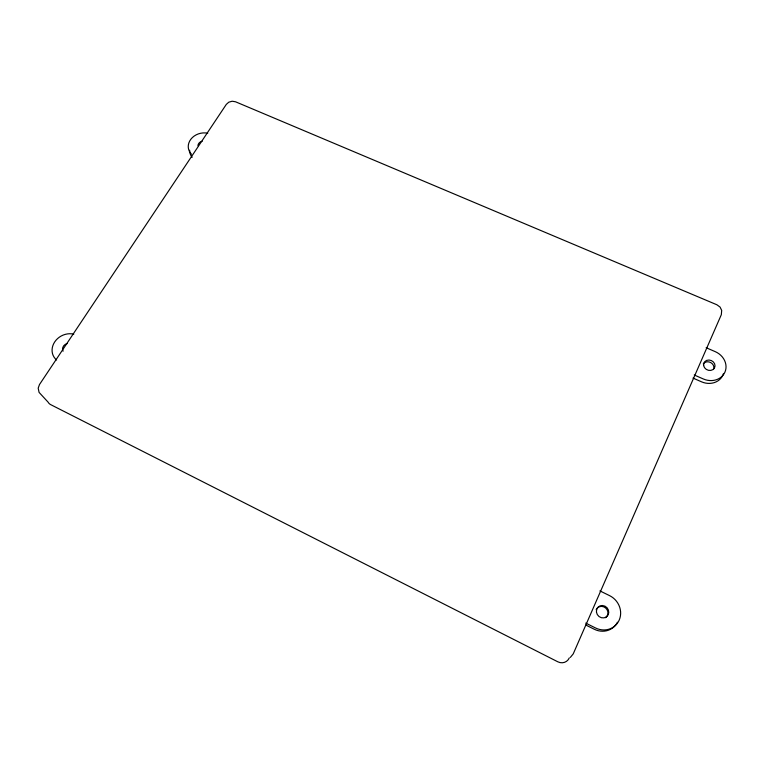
<?xml version="1.0" encoding="UTF-8"?>
<svg xmlns="http://www.w3.org/2000/svg" width="764" height="764" viewBox="0 0 764 764"><rect width="100%" height="100%" fill="white"/><g stroke="black" fill="none" stroke-linecap="round" stroke-linejoin="round"><path stroke-width="1.15" d="M570.364 657.384L573.239 653.869L721.321 314.692L721.693 310.404L720.06 307.071L716.871 304.76L235.513 101.774L232.141 101.23L228.77 102.195L226.297 104.41L39.47 384.569L38.2 388.141L39.069 392.371L48.122 402.17A8.012 6.962 -32.6 0 0 50.758 404.672L557.844 661.815A9.053 8.509 55 0 0 569.304 657.909M706.146 347.725L715.199 351.631A17.037 14.898 23.6 0 1 724.95 372.106A17.037 14.898 23.6 0 1 703.357 378.982L694.237 374.99M692.996 378.075L701.505 381.809A16.923 14.822 23.8 0 0 723.518 373.434M599.912 590.906L609.548 595.614A18.728 17.448 46.8 0 1 619.241 620.015A18.728 17.448 46.8 0 1 595.538 627.97L585.73 623.099M585.807 625.038L594.306 629.259A18.594 17.324 47.1 0 0 617.446 622.211M596.14 609.758A6.389 5.959 47 0 1 605.604 607.953A6.389 5.959 47 0 1 605.546 617.742M703.272 363.903A5.816 5.09 23.7 0 1 710.654 362.547A5.816 5.09 23.7 0 1 713.519 369.308M56.584 359.978A16.426 14.182 -29 0 1 54.712 341.909A16.426 14.182 -29 0 1 73.783 334.174M63.097 351.182A5.635 4.861 -29 0 1 67.375 343.475M191.525 154.252A14.898 12.463 -14.2 0 1 190.885 139.201A14.898 12.463 -14.2 0 1 207.732 133.242M192.146 157.317A14.812 12.405 -14.3 0 1 189.634 150.26M197.943 145.743A5.109 4.269 -14.2 0 1 202.202 141.244M596.445 612.069A6.418 5.978 46.8 0 0 606.329 616.92A6.418 5.978 46.8 0 0 604.983 606.167A6.418 5.978 46.8 0 0 596.445 612.069M703.654 365.584A5.845 5.109 23.6 0 0 712.936 369.604A5.845 5.109 23.6 0 0 711.332 360.56A5.845 5.109 23.6 0 0 703.654 365.584"/></g></svg>
